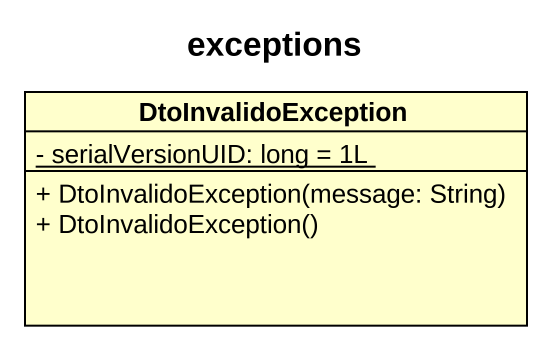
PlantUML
@startuml
title exceptions
hide circle
hide empty members
skinparam classAttributeIconSize 0
class DtoInvalidoException {
  {static} - serialVersionUID: long = 1L
  + DtoInvalidoException(message: String)
  + DtoInvalidoException()
}
@enduml
